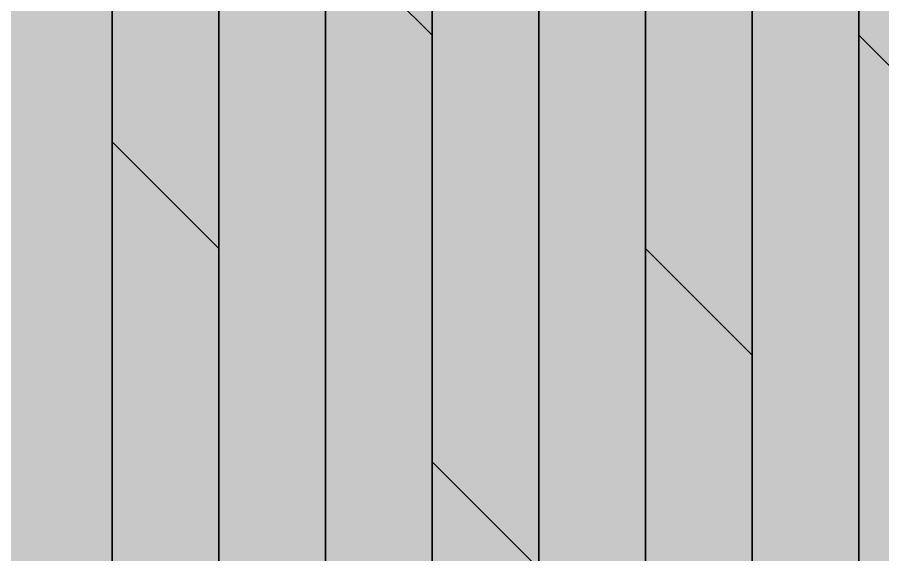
# Model space of a CAD drawing. Header units: millimetres. Extents: x -176651 to 424033, y -469666 to 486614.
# Drawn here: x 232707 to 233222, y 20738 to 21058 of the extents above; entities that cross this region are included whole.
import ezdxf

# ---------------------------------------------------------------- set-up
doc = ezdxf.new("R2010")
doc.units = ezdxf.units.MM
doc.layers.add('1625_West Villa$0$ad-Landscape', color=8, linetype='Continuous', lineweight=35)
doc.layers.add('1625_West Villa$0$ad-Verandah', color=8, linetype='Continuous')

# ---------------------------------------------------------------- blocks, each defined once
blk = doc.blocks.new('1625_West Villa$0$zw$6CCD')
at = {"transparency": 33554559}
h = blk.add_hatch(color=43, dxfattribs=at)
h.dxf.hatch_style = 1
h.paths.add_polyline_path([(6195, -13620), (12120, -13620), (12120, -4860), (13640, -4860), (13640, -8990), (14550, -8990), (14550, -14830), (6195, -14830)])
at = {"layer": '1625_West Villa$0$ad-Landscape', "transparency": 33554687}
h = blk.add_hatch(dxfattribs=at)
h.set_pattern_fill('DOLMIT', color=44, scale=10, angle=90)
h.set_pattern_definition([(90, (6195, -14830), (-63.5, 2e-14), []), (135, (6195, -14830), (-127, -127), [89.8026, -179.605])])
h.paths.add_polyline_path([(6195, -13620), (12120, -13620), (12120, -4860), (13640, -4860), (13640, -8990), (14550, -8990), (14550, -14830), (6195, -14830)])
blk = doc.blocks.new('1625_West Villa')
at = {"layer": '1625_West Villa$0$ad-Verandah'}
blk.add_blockref('1625_West Villa$0$zw$6CCD', (0, 13620), dxfattribs=at)
blk = doc.blocks.new("All Plot's Villa Plans")
at = {"ltscale": 5}
blk.add_blockref('1625_West Villa', (222742.28, 21898.27), dxfattribs=at)

msp = doc.modelspace()

# ---------------------------------------------------------------- block references
at = {"ltscale": 5}
msp.add_blockref("All Plot's Villa Plans", (0, 0), dxfattribs=at)

doc.saveas('drawing.dxf')
